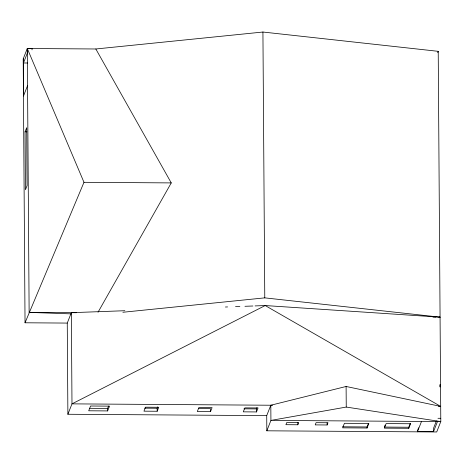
<?xml version="1.0" encoding="UTF-8"?>
<svg xmlns="http://www.w3.org/2000/svg" width="464" height="464" viewBox="0 0 464 464"><rect width="100%" height="100%" fill="white"/><g stroke="black" fill="none" stroke-linecap="round" stroke-linejoin="round"><path stroke-width="0.7" d="M32.039 49.851L32.028 48.523L27.301 48.488L23.2 58.905L25.039 322.787L67.257 323.077L71.096 313.333M23.461 96.054L27.556 85.66M25.062 131.817L26.686 127.693L27.086 185.6L25.462 189.73L25.062 131.817L26.9 131.828M25.039 322.787L83.978 182.311L27.295 48.511L95.828 48.981L262.926 32.028L438.219 51.33L440.8 421.579L436.705 431.972L266.829 430.807L266.719 415.628L270.814 405.229L346.103 386.477L440.696 406.4L265.193 305.55L255.067 305.921M266.719 415.628L67.889 414.259L71.984 403.866L71.352 312.684L124.874 310.712M107.642 410.918L109.521 406.139L90.579 406.006L88.699 410.785L107.642 410.918L107.625 408.442L108.564 406.052M157.163 411.255L158.729 407.282L145.522 407.189L143.956 411.168L157.163 411.255L157.139 408.239L157.661 406.911M210.523 411.62L212.089 407.647L198.882 407.56L197.316 411.533L210.523 411.62L210.505 408.604L198.685 408.523M256.493 411.939L258.054 407.966L244.853 407.873L243.287 411.846L256.493 411.939L256.47 408.917L256.992 407.595M266.829 430.807L270.924 420.413L270.814 405.229M437.709 52.629L438.219 51.33M297.824 424.769L298.7 422.553L286.793 422.472L285.917 424.688L297.824 424.769L297.813 422.617M327.126 424.972L327.996 422.756L316.088 422.675L315.218 424.891L327.126 424.972L327.108 422.82M367.065 428.011L368.851 423.47L344.427 423.301L342.635 427.843L367.065 428.011L367.053 426.955L368.335 423.707M385.103 425.123L384.337 427.071L408.767 427.24L410.298 423.348M408.772 428.295L410.559 423.754L386.135 423.586L384.343 428.133L408.772 428.295L408.767 427.24M417.791 429.803L418.586 427.785M417.414 431.839L421.509 421.445M440.034 386.268L440.545 384.969L439.495 384.963M440.023 386.999L440.551 385.659M436.398 420.976L433.486 428.371L433.509 431.642L417.536 431.532L417.525 430.476M433.509 431.642L437.482 421.556M98.026 312.231L171.257 182.909L95.828 48.981M346.248 407.061L270.924 420.413L440.8 421.579L346.248 407.061L346.103 386.477M122.89 312.26L264.776 297.865L440.075 317.167L439.019 317.161M225.411 307.011L227.58 306.93M235.538 306.64L239.876 306.478M244.94 306.292L252.897 306.002M27.515 63.005L23.461 62.976L27.335 53.145L27.301 48.488M83.978 182.311L171.257 182.909M27.295 48.511L29.133 312.394L76.328 312.719M432.935 317.121L435.824 317.138M439.501 385.99L440.551 385.996M272.641 405.246L71.984 403.866L265.193 305.55L440.075 317.167M438.521 406.383L440.696 406.4M144.629 408.152L157.139 408.239M243.96 408.83L256.47 408.917M89.384 408.314L107.625 408.442M437.97 418.29L440.777 418.308M342.629 426.787L367.053 426.955M29.133 312.394L71.357 313.884M262.926 32.028L264.776 297.865M67.257 323.077L67.889 414.259M23.432 58.319L23.687 95.468"/></g></svg>
